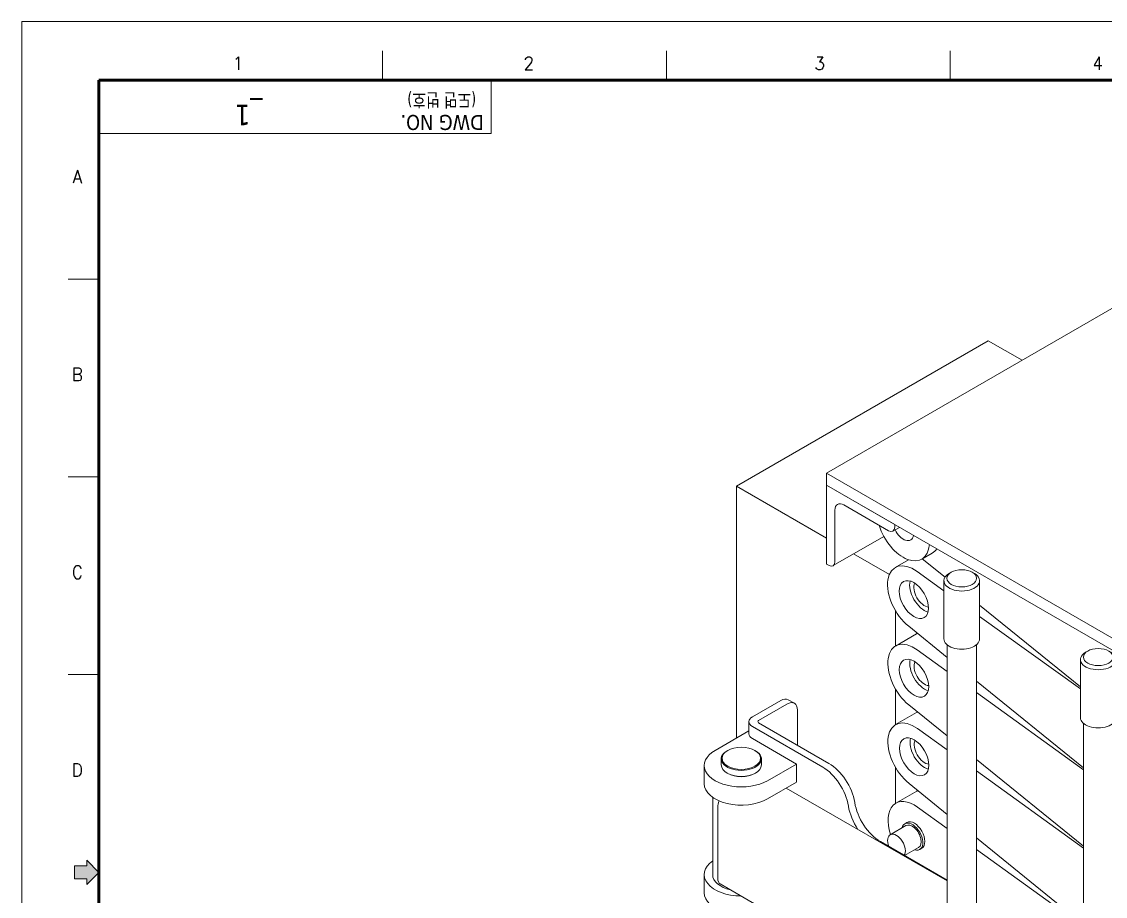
# Model space of a CAD drawing. Header units: millimetres. Extents: x 24 to 1656, y 24 to 1164.
# Drawn here: x 24 to 754, y 575 to 1164 of the extents above; entities that cross this region are included whole.
import ezdxf
from ezdxf.enums import TextEntityAlignment as Align

# ---------------------------------------------------------------- set-up
doc = ezdxf.new("R2010")
doc.units = ezdxf.units.MM
doc.header["$LTSCALE"] = 4
doc.layers.get('0').update_dxf_attribs({"lineweight": 18})
for name, color, linetype, lineweight in [('SkizziergeometrieWIN-ISO', 7, 'Continuous', 50), ('경계(ISO)', 7, 'Continuous', 70), ('굵은실선_A3', 7, 'Continuous', 18)]:
    doc.layers.add(name, color=color, linetype=linetype, lineweight=lineweight)
doc.layers.add('가는실선_A3', color=9, linetype='Continuous', lineweight=5, true_color=0x808080)
doc.styles.add('ROMANC_37', font='tahoma.ttf')
doc.styles.add('주 텍스트 (ISO)', font='tahoma.ttf')
doc.styles.add('텍스트 스타일36', font='ROMANC.shx', dxfattribs={"width": 0.941937})
doc.styles.add('텍스트 스타일52', font='tahoma.ttf', dxfattribs={"width": 0.8})

# ---------------------------------------------------------------- blocks, each defined once
blk = doc.blocks.new('경계 A3_경계')
at = {"layer": '가는실선_A3'}
blk.add_hatch(color=7, dxfattribs=at).paths.add_polyline_path([(14.9, 148.76), (14.9, 146.56), (16.96, 146.56), (16.96, 145.6), (19.02, 147.66), (16.96, 149.72), (16.96, 148.76)])
at = {"color": 7}
for p, q in [((16.96, 149.72), (16.96, 148.76)), ((19.02, 147.66), (16.96, 149.72)), ((16.96, 148.76), (14.9, 148.76)), ((14.9, 148.76), (14.9, 146.56)), ((14.9, 146.56), (16.96, 146.56)), ((16.96, 145.6), (19.02, 147.66)), ((16.96, 146.56), (16.96, 145.6))]:
    blk.add_line(p, q, dxfattribs=at)
at = {"layer": 'SkizziergeometrieWIN-ISO', "lineweight": 18}
for p, q in [((6, 291), (414, 291)), ((6, 6), (6, 291))]:
    blk.add_line(p, q, dxfattribs=at)
at = {"layer": '가는실선_A3', "color": 7}
for p, q in [((66.79, 281.16), (66.79, 286.06)), ((114.57, 281.16), (114.57, 286.06)), ((162.34, 281.16), (162.34, 286.06)), ((18.75, 247.62), (13.85, 247.62)), ((18.75, 214.3), (13.85, 214.3)), ((18.75, 180.98), (13.85, 180.98)), ((16.96, 148.76), (16.96, 149.72)), ((16.96, 149.72), (19.02, 147.66)), ((14.9, 148.76), (16.96, 148.76)), ((14.9, 146.56), (14.9, 148.76)), ((16.96, 146.56), (14.9, 146.56)), ((19.02, 147.66), (16.96, 145.6)), ((16.96, 145.6), (16.96, 146.56))]:
    blk.add_line(p, q, dxfattribs=at)
at = {"layer": '가는실선_A3', "color": 7, "lineweight": 60}
for p, q in [((19.02, 281.16), (19.02, 14.6)), ((401.22, 281.16), (19.02, 281.16))]:
    blk.add_line(p, q, dxfattribs=at)
at = {"layer": '가는실선_A3', "color": 7, "lineweight": 13}
for p in [(85.08, 280.98), (19.02, 272.16)]:
    blk.add_line(p, (85.08, 272.16), dxfattribs=at)
at = {"layer": '가는실선_A3', "color": 7, "style": '텍스트 스타일36', "width": 0.941937}
for s, p in [('1', (42.42, 283.98)), ('2', (91.4, 283.98)), ('3', (140.38, 283.98)), ('4', (187.21, 283.98)), ('A', (15.38, 264.88)), ('B', (15.38, 231.56)), ('C', (15.38, 198.24)), ('D', (15.38, 164.92))]:
    blk.add_text(s, height=2.2, dxfattribs=at).set_placement(p, align=Align.MIDDLE_CENTER)
at = {"layer": '가는실선_A3', "color": 7, "style": '텍스트 스타일52', "width": 0.8}
blk.add_text('(도면 번호)', height=2.293, rotation=180, dxfattribs=at).set_placement((82.53, 278.93))
at = {"layer": '가는실선_A3', "color": 7, "style": 'ROMANC_37'}
blk.add_text('DWG NO.', height=2.527, rotation=180, dxfattribs=at).set_placement((83.82, 275.28))
at = {"layer": '경계(ISO)', "insert": (44.22, 275.84), "char_height": 3.5, "attachment_point": 5, "rotation": 180, "style": '주 텍스트 (ISO)'}
blk.add_mtext('_1 ', dxfattribs=at)

msp = doc.modelspace()

# ---------------------------------------------------------------- linework, layer by layer
at = {"layer": '굵은실선_A3'}
for p, q in [((849.01, 1023.03), (566.17, 859.73)), ((505.4, 850.98), (675.11, 948.96)), ((697.92, 935.79), (675.11, 948.96)), ((566.17, 851.56), (566.17, 859.73)), ((566.17, 859.73), (898.51, 667.85)), ((505.4, 681.15), (505.4, 850.98)), ((566.17, 815.9), (505.4, 850.98)), ((566.17, 798.49), (566.17, 851.56)), ((566.17, 851.56), (612.13, 825.03)), ((566.17, 851.56), (898.51, 659.69)), ((571.82, 834.82), (571.82, 800.12)), ((607.89, 820.94), (577.83, 838.3)), ((612.13, 825.03), (612.13, 823.39)), ((615.3, 823.2), (610.89, 820.65)), ((604.76, 817.11), (570.58, 797.38)), ((608.51, 791.45), (584.41, 805.36)), ((637.36, 805.83), (630.29, 801.74)), ((567.58, 797.67), (566.17, 798.49)), ((612.47, 796.16), (621.41, 801.32)), ((630.66, 801.96), (645.98, 789.58)), ((645.26, 780.48), (627.13, 793.52)), ((650.19, 792.93), (648.77, 792.11)), ((664.33, 792.93), (665.74, 792.11)), ((645.26, 787.21), (645.26, 748.02)), ((669.26, 787.21), (669.26, 748.02)), ((612.53, 743.16), (612.53, 767.2)), ((669.26, 770.76), (737.18, 715.83)), ((737.18, 714.33), (669.26, 763.21)), ((621.5, 756.5), (647.44, 735.53)), ((612.59, 743.2), (626.73, 751.37)), ((647.44, 726.03), (627.25, 740.56)), ((647.44, 563.74), (647.44, 744.04)), ((667.08, 563.74), (667.08, 744.04)), ((742.11, 739.86), (740.69, 739.04)), ((737.18, 734.14), (737.18, 694.95)), ((667.08, 719.65), (739.36, 661.2)), ((612.53, 690.13), (612.53, 714.44)), ((739.36, 659.88), (667.08, 711.9)), ((535.28, 706.57), (516.19, 695.54)), ((520.43, 693.09), (539.52, 704.12)), ((544.52, 704.61), (540.28, 707.06)), ((621.62, 703.54), (647.44, 682.66)), ((546.59, 676.36), (546.59, 700.04)), ((612.7, 690.24), (626.85, 698.4)), ((513.85, 692.28), (513.85, 684.11)), ((516.19, 689.01), (563.56, 661.66)), ((567.81, 664.11), (520.43, 691.46)), ((647.44, 673.15), (627.37, 687.6)), ((739.36, 510.67), (739.36, 690.97)), ((513.85, 686.03), (491.09, 672.89)), ((516.19, 680.85), (545.89, 663.7)), ((499.57, 672.89), (499.22, 672.68)), ((517.96, 672.89), (518.31, 672.68)), ((495.26, 667.17), (495.26, 663.09)), ((522.26, 667.17), (522.26, 663.09)), ((667.08, 666.78), (739.36, 608.33)), ((483.76, 650.43), (483.76, 662.68)), ((499.57, 657.37), (499.22, 657.58)), ((517.96, 657.37), (518.31, 657.58)), ((526.44, 652.47), (545.89, 663.7)), ((545.89, 663.7), (545.89, 651.45)), ((612.53, 637.1), (612.53, 661.68)), ((739.36, 607), (667.08, 659.02)), ((526.44, 640.23), (545.89, 651.45)), ((621.73, 650.58), (647.44, 629.79)), ((647.44, 584.92), (539.04, 647.5)), ((612.82, 637.27), (626.96, 645.44)), ((489.46, 589.2), (489.46, 641.26)), ((492.85, 634.72), (492.85, 586.54)), ((647.44, 620.27), (627.48, 634.63)), ((609.05, 616.04), (619.66, 622.17)), ((618.91, 623.47), (620.32, 624.28)), ((667.08, 613.91), (739.36, 555.46)), ((602.45, 611.45), (647.44, 585.48)), ((618.77, 602.03), (628.16, 607.45)), ((628.91, 606.15), (630.32, 606.96)), ((739.36, 554.12), (667.08, 606.14)), ((483.76, 576.95), (483.76, 589.2)), ((664.22, 484.9), (494.51, 582.88))]:
    msp.add_line(p, q, dxfattribs=at)
for centre, major_axis, start_param, end_param in [((577.83, 831.35), (-4.25, 7.36), 5.497787, 7.068583), ((617.79, 823.39), (12.5, -21.65), 4.338508, 6.988498), ((607.89, 825.84), (3, -5.2), 5.497787, 7.068583), ((617.79, 823.39), (5, -8.66), 4.605076, 6.867226), ((624.86, 827.48), (12.5, -21.65), 0, 0.284743), ((567.58, 802.57), (3, -5.2), 5.497787, 7.068583), ((624.97, 774.51), (-12.5, 21.65), 5.375151, 8.441726), ((657.26, 787.21), (-12, 0), 5.497787, 10.210176), ((632.04, 778.6), (-7, 12.12), 0.52947, 2.612122), ((632.04, 778.6), (5, -8.66), 3.518122, 5.906656), ((625.09, 721.55), (-12.5, 21.65), 5.375151, 8.441726), ((639.23, 729.71), (-12.5, 21.65), 6.229778, 6.283185), ((657.26, 748.02), (-12, 0), 0, 3.141593), ((749.18, 734.14), (-12, 0), 5.497787, 10.210176), ((632.16, 725.63), (-7, 12.12), 0.52947, 2.612122), ((632.16, 725.63), (5, -8.66), 3.518122, 5.906656), ((535.28, 698.4), (5, 8.66), 0, 0.785398), ((539.52, 695.95), (5, 8.66), 5.497787, 7.068583), ((521.85, 692.28), (-8, 0), 5.497787, 7.068583), ((625.2, 668.59), (-12.5, 21.65), 5.375151, 8.441726), ((639.35, 676.75), (-12.5, 21.65), 6.229778, 6.283185), ((749.18, 694.95), (-12, 0), 0, 3.141593), ((521.85, 692.28), (-2, 0), 5.497787, 7.068583), ((521.85, 684.11), (-8, 0), 0, 0.785398), ((632.28, 672.67), (-7, 12.12), 0.52947, 2.612122), ((632.28, 672.67), (5, -8.66), 3.518122, 5.906656), ((508.76, 662.68), (-25, 0), 5.497787, 8.63938), ((508.76, 667.17), (-13.5, 0), 5.497787, 10.210176), ((508.76, 663.09), (13.5, 0), 3.141593, 6.283185), ((508.76, 662.68), (13, 0), 3.926991, 5.497787), ((563.56, 641.25), (12.5, -21.65), 0.986756, 2.356194), ((567.81, 643.7), (-12.5, 21.65), 4.128349, 5.497787), ((508.76, 650.43), (-25, 0), 0, 2.356194), ((639.46, 623.79), (-12.5, 21.65), 6.229778, 6.283185), ((498.51, 637.98), (-4, -6.93), 4.911949, 5.497787), ((598.21, 629.41), (12.5, -21.65), 4.128349, 4.833654), ((602.45, 631.86), (-12.5, 21.65), 0.986756, 2.356194), ((625.32, 615.62), (-12.5, 21.65), 5.375151, 7.507065), ((623.91, 614.81), (-5, 8.66), 2.586782, 6.837996), ((623.91, 614.81), (4.25, -7.36), 0, 3.141593), ((625.32, 615.62), (-5, 8.66), 3.141593, 6.283185), ((613.3, 608.68), (-4.25, 7.36), 3.398693, 7.596882), ((508.76, 589.2), (-25, 0), 5.594371, 7.846256), ((508.76, 589.2), (-19.3, 0), 0, 1.180415), ((498.51, 589.81), (-4, -6.93), 5.497787, 6.283185), ((508.76, 576.95), (-25, 0), 0, 2.243407)]:
    msp.add_ellipse(centre, major_axis=major_axis, ratio=0.57735, start_param=start_param, end_param=end_param, dxfattribs=at)
for centre, major_axis in [((624.97, 774.51), (-7, 12.12)), ((657.26, 788.85), (-10, 0)), ((749.18, 735.78), (10, 0)), ((625.09, 721.55), (-7, 12.12)), ((625.2, 668.59), (-7, 12.12)), ((508.76, 667.58), (-13, 0))]:
    msp.add_ellipse(centre, major_axis=major_axis, ratio=0.57735, dxfattribs=at)

# ---------------------------------------------------------------- block references
at = {"xscale": 4, "yscale": 4, "zscale": 4}
msp.add_blockref('경계 A3_경계', (0, 0), dxfattribs=at)

doc.saveas('drawing.dxf')
